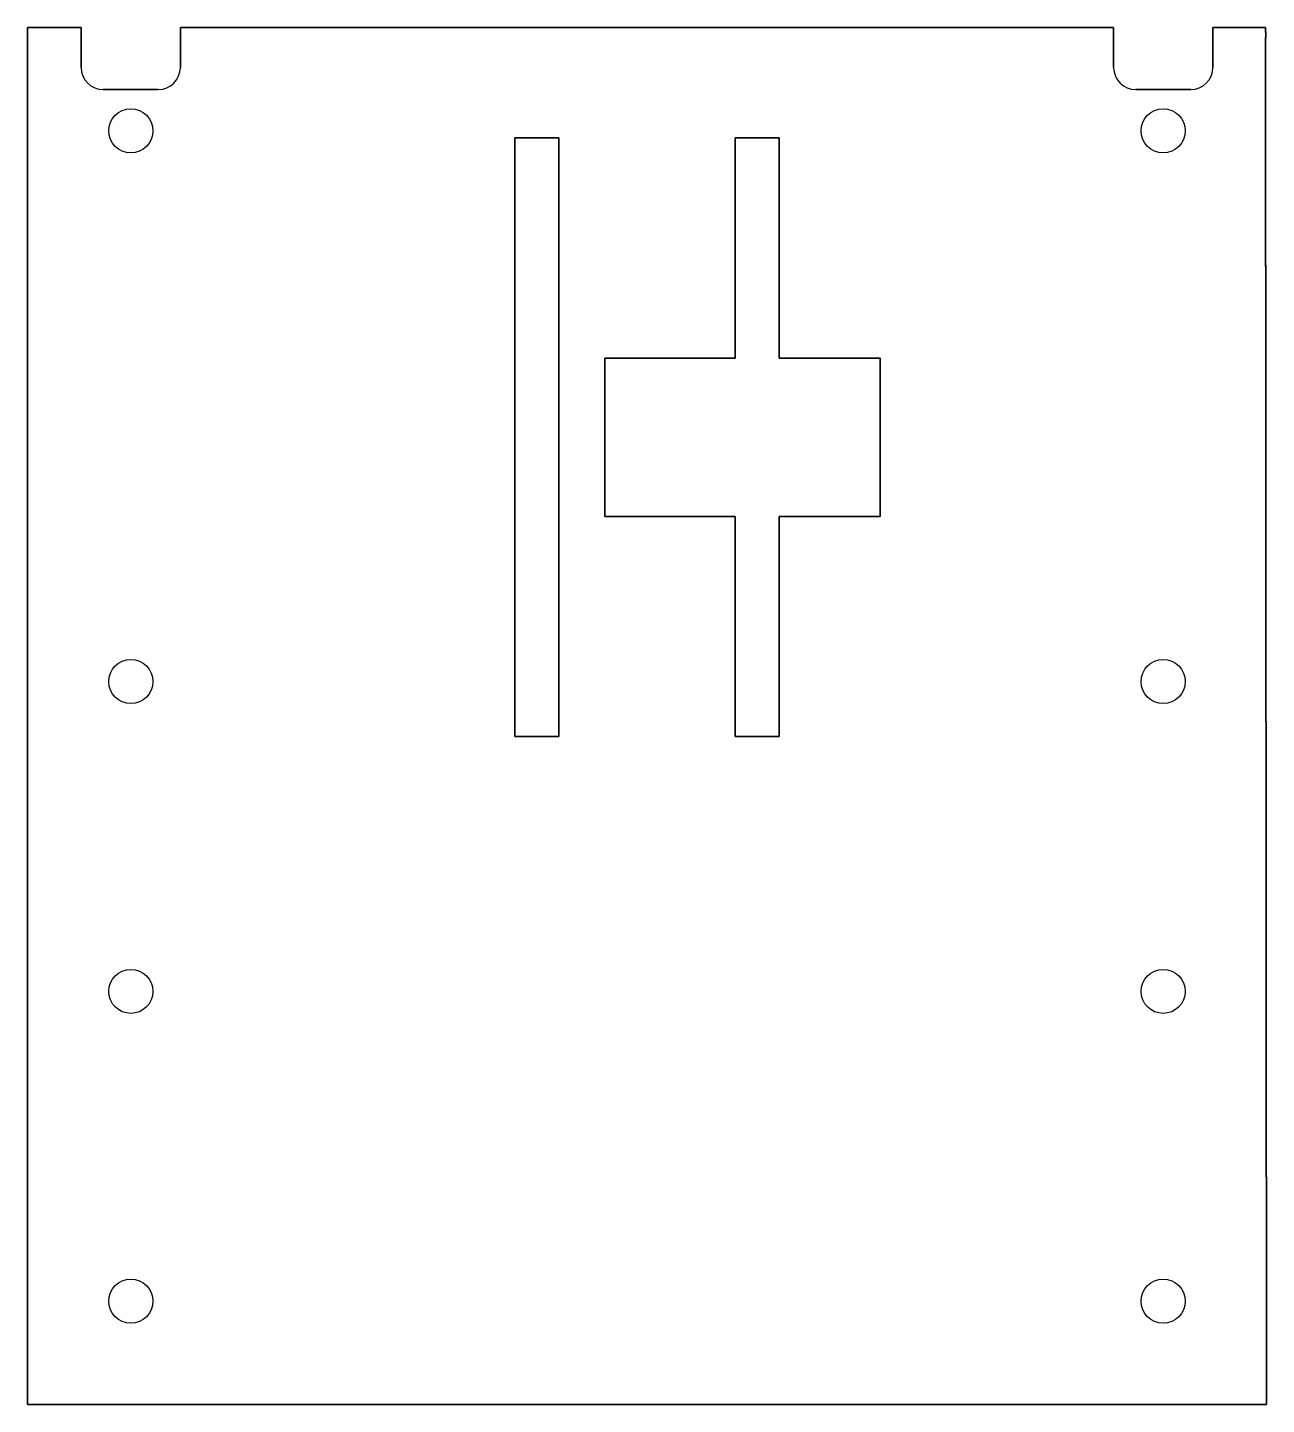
# Model space of a CAD drawing. Extents: x 3 to 93, y 0 to 100.
import ezdxf

# ---------------------------------------------------------------- set-up
doc = ezdxf.new("R2010")
doc.units = 0

msp = doc.modelspace()

# ---------------------------------------------------------------- linework, layer by layer
at = {"layer": 'layer0'}
for points in [[(3, 0, 0), (3, 100, 0)], [(3, 100, 0), (6.9, 100, 0)], [(6.9, 100, 3), (3, 100, 3)], [(3, 100, 3), (3, 0, 3)], [(6.9, 100, 0), (6.9, 97.1, 0)], [(6.9, 97.1, 3), (6.9, 100, 3)], [(14.1, 97.1, 0), (14.1, 100, 0)], [(14.1, 100, 0), (81.9, 100, 0)], [(81.9, 100, 3), (14.1, 100, 3)], [(14.1, 100, 3), (14.1, 97.1, 3)], [(81.9, 100, 0), (81.9, 97.1, 0)], [(81.9, 97.1, 3), (81.9, 100, 3)], [(89.1, 97.1, 0), (89.1, 100, 0)], [(89.1, 100, 0), (92.924, 100, 0)], [(92.924, 100, 3), (89.1, 100, 3)], [(89.1, 100, 3), (89.1, 97.1, 3)], [(92.924, 100, 2.874), (92.934, 99.289, 2.854)], [(92.945, 99.296, 0), (92.924, 100, 2.874)], [(92.924, 100, 0), (92.965, 99.436, 0)], [(92.965, 99.436, 3), (92.924, 100, 3)], [(92.945, 99.296, 0), (92.92, 99.157, 0)], [(92.92, 99.157, 0), (92.934, 99.289, 2.854)], [(93, 0, 0), (92.92, 99.157, 0)], [(92.92, 99.157, 0), (93, 0, 0)], [(92.934, 99.289, 2.854), (92.945, 99.296, 0)], [(92.934, 99.289, 2.854), (93, 0, 0)], [(92.965, 99.436, 0), (92.945, 99.296, 0)], [(92.945, 99.296, 3), (92.965, 99.436, 3)], [(93, 0, 3), (92.945, 99.296, 3)], [(8.5, 95.5, 0), (12.5, 95.5, 0)], [(12.5, 95.5, 3), (8.5, 95.5, 3)], [(83.5, 95.5, 0), (87.5, 95.5, 0)], [(87.5, 95.5, 3), (83.5, 95.5, 3)], [(41.6, 92, 0), (38.4, 92, 0)], [(38.4, 92, 0), (38.4, 48.5, 0)], [(38.4, 48.5, 3), (38.4, 92, 3)], [(38.4, 92, 3), (41.6, 92, 3)], [(41.6, 48.5, 0), (41.6, 92, 0)], [(41.6, 92, 3), (41.6, 48.5, 3)], [(57.6, 92, 0), (54.4, 92, 0)], [(54.4, 92, 0), (54.4, 76, 0)], [(54.4, 76, 3), (54.4, 92, 3)], [(54.4, 92, 3), (57.6, 92, 3)], [(57.6, 76, 0), (57.6, 92, 0)], [(57.6, 92, 3), (57.6, 76, 3)], [(54.4, 76, 0), (44.944, 76, 0)], [(44.944, 76, 0), (44.944, 64.5, 0)], [(44.944, 64.5, 3), (44.944, 76, 3)], [(44.944, 76, 3), (54.4, 76, 3)], [(64.944, 76, 0), (57.6, 76, 0)], [(57.6, 76, 3), (64.944, 76, 3)], [(64.944, 64.5, 0), (64.944, 76, 0)], [(64.944, 76, 3), (64.944, 64.5, 3)], [(44.944, 64.5, 0), (54.4, 64.5, 0)], [(54.4, 64.5, 3), (44.944, 64.5, 3)], [(54.4, 64.5, 0), (54.4, 48.5, 0)], [(54.4, 48.5, 3), (54.4, 64.5, 3)], [(57.6, 64.5, 0), (64.944, 64.5, 0)], [(57.6, 48.5, 0), (57.6, 64.5, 0)], [(64.944, 64.5, 3), (57.6, 64.5, 3)], [(57.6, 64.5, 3), (57.6, 48.5, 3)], [(38.4, 48.5, 0), (41.6, 48.5, 0)], [(41.6, 48.5, 3), (38.4, 48.5, 3)], [(54.4, 48.5, 0), (57.6, 48.5, 0)], [(57.6, 48.5, 3), (54.4, 48.5, 3)], [(93, 0, 0), (3, 0, 0)], [(3, 0, 3), (93, 0, 3)]]:
    msp.add_polyline3d(points, dxfattribs=at)
for centre in [(10.5, 92.5), (10.5, 92.5, 3), (85.5, 92.5), (85.5, 92.5, 3), (10.5, 52.5), (10.5, 52.5, 3), (85.5, 52.5), (85.5, 52.5, 3), (10.5, 30), (10.5, 30, 3), (85.5, 30), (85.5, 30, 3), (10.5, 7.5), (10.5, 7.5, 3), (85.5, 7.5), (85.5, 7.5, 3)]:
    msp.add_circle(centre, 1.6, dxfattribs=at)
for centre, start, end in [((8.5, 97.1), 180, -90), ((8.5, 97.1, 3), 180, -90), ((12.5, 97.1), -90, 0), ((12.5, 97.1, 3), -90, 0), ((83.5, 97.1), 180, -90), ((83.5, 97.1), 180, -90), ((83.5, 97.1, 3), 180, -90), ((87.5, 97.1), -90, 0), ((87.5, 97.1, 3), -90, 0)]:
    msp.add_arc(centre, 1.6, start, end, dxfattribs=at)

doc.saveas('drawing.dxf')
